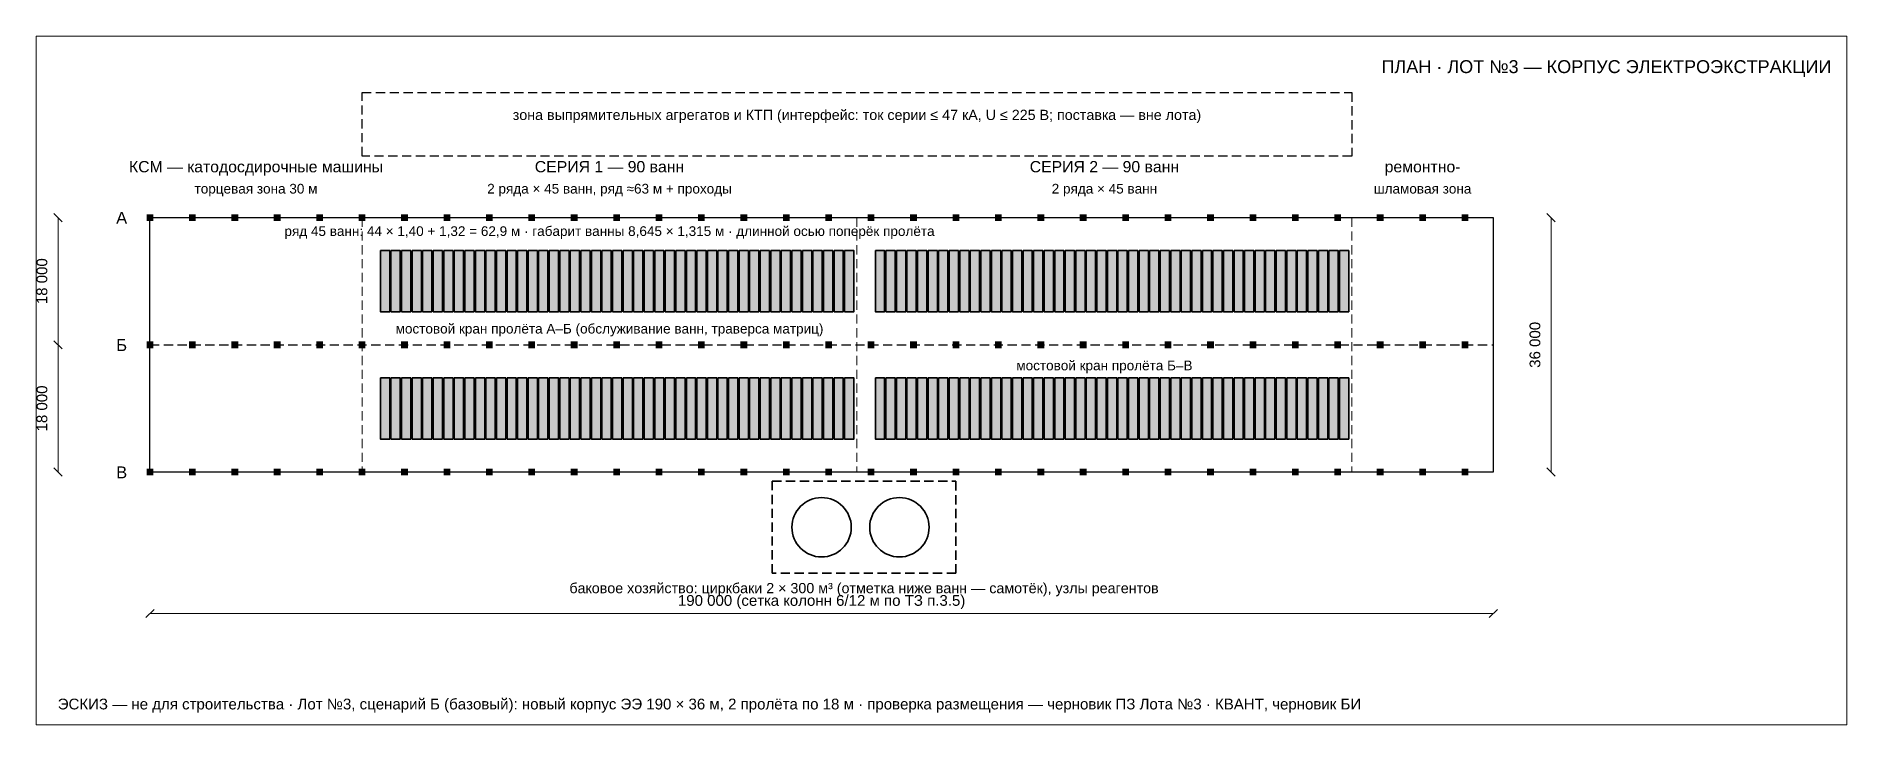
# Model space of a CAD drawing. Header units: millimetres. Extents: x 6 to 1184, y 6 to 454.
import ezdxf
from ezdxf.enums import TextEntityAlignment as Align

# ---------------------------------------------------------------- set-up
doc = ezdxf.new("R2010")
doc.units = ezdxf.units.MM
doc.linetypes.add('DASHED', pattern=[9, 6, -3])
for name, color, linetype, lineweight in [('DIM', 8, 'Continuous', 13), ('OUTLINE', 7, 'Continuous', 25), ('TEXT_RU', 7, 'Continuous', 25)]:
    doc.layers.add(name, color=color, linetype=linetype, lineweight=lineweight)
for name, color, linetype, lineweight, true_color in [('DUST', 6, 'Continuous', 35, 0xa34e9e), ('ELECTRIC', 2, 'Continuous', 30, 0xfab219), ('LIQUID', 5, 'Continuous', 35, 0x2a78d6)]:
    doc.layers.add(name, color=color, linetype=linetype, lineweight=lineweight, true_color=true_color)
doc.styles.add('TXTRU', font='arial.ttf')

msp = doc.modelspace()

# ---------------------------------------------------------------- hatches: boundary and pattern name
at = {"layer": 'LIQUID', "true_color": 0x94bcea}
for points in [[(229.96, 314.472), (236.009, 314.472), (236.009, 274.705), (229.96, 274.705)], [(236.8232, 314.472), (242.8722, 314.472), (242.8722, 274.705), (236.8232, 274.705)], [(243.6864, 314.472), (249.7354, 314.472), (249.7354, 274.705), (243.6864, 274.705)], [(250.5496, 314.472), (256.5986, 314.472), (256.5986, 274.705), (250.5496, 274.705)], [(257.4128, 314.472), (263.4618, 314.472), (263.4618, 274.705), (257.4128, 274.705)], [(264.276, 314.472), (270.325, 314.472), (270.325, 274.705), (264.276, 274.705)], [(271.1392, 314.472), (277.1882, 314.472), (277.1882, 274.705), (271.1392, 274.705)], [(278.0024, 314.472), (284.0514, 314.472), (284.0514, 274.705), (278.0024, 274.705)], [(284.8656, 314.472), (290.9146, 314.472), (290.9146, 274.705), (284.8656, 274.705)], [(291.7288, 314.472), (297.7778, 314.472), (297.7778, 274.705), (291.7288, 274.705)], [(298.592, 314.472), (304.641, 314.472), (304.641, 274.705), (298.592, 274.705)], [(305.4552, 314.472), (311.5042, 314.472), (311.5042, 274.705), (305.4552, 274.705)], [(312.3184, 314.472), (318.3674, 314.472), (318.3674, 274.705), (312.3184, 274.705)], [(319.1816, 314.472), (325.2306, 314.472), (325.2306, 274.705), (319.1816, 274.705)], [(326.0448, 314.472), (332.0938, 314.472), (332.0938, 274.705), (326.0448, 274.705)], [(332.908, 314.472), (338.957, 314.472), (338.957, 274.705), (332.908, 274.705)], [(339.7712, 314.472), (345.8202, 314.472), (345.8202, 274.705), (339.7712, 274.705)], [(346.6344, 314.472), (352.6834, 314.472), (352.6834, 274.705), (346.6344, 274.705)], [(353.4976, 314.472), (359.5466, 314.472), (359.5466, 274.705), (353.4976, 274.705)], [(360.3608, 314.472), (366.4098, 314.472), (366.4098, 274.705), (360.3608, 274.705)], [(367.224, 314.472), (373.273, 314.472), (373.273, 274.705), (367.224, 274.705)], [(374.0872, 314.472), (380.1362, 314.472), (380.1362, 274.705), (374.0872, 274.705)], [(380.9504, 314.472), (386.9994, 314.472), (386.9994, 274.705), (380.9504, 274.705)], [(387.8136, 314.472), (393.8626, 314.472), (393.8626, 274.705), (387.8136, 274.705)], [(394.6768, 314.472), (400.7258, 314.472), (400.7258, 274.705), (394.6768, 274.705)], [(401.54, 314.472), (407.589, 314.472), (407.589, 274.705), (401.54, 274.705)], [(408.4032, 314.472), (414.4522, 314.472), (414.4522, 274.705), (408.4032, 274.705)], [(415.2664, 314.472), (421.3154, 314.472), (421.3154, 274.705), (415.2664, 274.705)], [(422.1296, 314.472), (428.1786, 314.472), (428.1786, 274.705), (422.1296, 274.705)], [(428.9928, 314.472), (435.0418, 314.472), (435.0418, 274.705), (428.9928, 274.705)], [(435.856, 314.472), (441.905, 314.472), (441.905, 274.705), (435.856, 274.705)], [(442.7192, 314.472), (448.7682, 314.472), (448.7682, 274.705), (442.7192, 274.705)], [(449.5824, 314.472), (455.6314, 314.472), (455.6314, 274.705), (449.5824, 274.705)], [(456.4456, 314.472), (462.4946, 314.472), (462.4946, 274.705), (456.4456, 274.705)], [(463.3088, 314.472), (469.3578, 314.472), (469.3578, 274.705), (463.3088, 274.705)], [(470.172, 314.472), (476.221, 314.472), (476.221, 274.705), (470.172, 274.705)], [(477.0352, 314.472), (483.0842, 314.472), (483.0842, 274.705), (477.0352, 274.705)], [(483.8984, 314.472), (489.9474, 314.472), (489.9474, 274.705), (483.8984, 274.705)], [(490.7616, 314.472), (496.8106, 314.472), (496.8106, 274.705), (490.7616, 274.705)], [(497.6248, 314.472), (503.6738, 314.472), (503.6738, 274.705), (497.6248, 274.705)], [(504.488, 314.472), (510.537, 314.472), (510.537, 274.705), (504.488, 274.705)], [(511.3512, 314.472), (517.4002, 314.472), (517.4002, 274.705), (511.3512, 274.705)], [(518.2144, 314.472), (524.2634, 314.472), (524.2634, 274.705), (518.2144, 274.705)], [(525.0776, 314.472), (531.1266, 314.472), (531.1266, 274.705), (525.0776, 274.705)], [(531.9408, 314.472), (537.9898, 314.472), (537.9898, 274.705), (531.9408, 274.705)], [(551.96, 314.472), (558.009, 314.472), (558.009, 274.705), (551.96, 274.705)], [(558.8232, 314.472), (564.8722, 314.472), (564.8722, 274.705), (558.8232, 274.705)], [(565.6864, 314.472), (571.7354, 314.472), (571.7354, 274.705), (565.6864, 274.705)], [(572.5496, 314.472), (578.5986, 314.472), (578.5986, 274.705), (572.5496, 274.705)], [(579.4128, 314.472), (585.4618, 314.472), (585.4618, 274.705), (579.4128, 274.705)], [(586.276, 314.472), (592.325, 314.472), (592.325, 274.705), (586.276, 274.705)], [(593.1392, 314.472), (599.1882, 314.472), (599.1882, 274.705), (593.1392, 274.705)], [(600.0024, 314.472), (606.0514, 314.472), (606.0514, 274.705), (600.0024, 274.705)], [(606.8656, 314.472), (612.9146, 314.472), (612.9146, 274.705), (606.8656, 274.705)], [(613.7288, 314.472), (619.7778, 314.472), (619.7778, 274.705), (613.7288, 274.705)], [(620.592, 314.472), (626.641, 314.472), (626.641, 274.705), (620.592, 274.705)], [(627.4552, 314.472), (633.5042, 314.472), (633.5042, 274.705), (627.4552, 274.705)], [(634.3184, 314.472), (640.3674, 314.472), (640.3674, 274.705), (634.3184, 274.705)], [(641.1816, 314.472), (647.2306, 314.472), (647.2306, 274.705), (641.1816, 274.705)], [(648.0448, 314.472), (654.0938, 314.472), (654.0938, 274.705), (648.0448, 274.705)], [(654.908, 314.472), (660.957, 314.472), (660.957, 274.705), (654.908, 274.705)], [(661.7712, 314.472), (667.8202, 314.472), (667.8202, 274.705), (661.7712, 274.705)], [(668.6344, 314.472), (674.6834, 314.472), (674.6834, 274.705), (668.6344, 274.705)], [(675.4976, 314.472), (681.5466, 314.472), (681.5466, 274.705), (675.4976, 274.705)], [(682.3608, 314.472), (688.4098, 314.472), (688.4098, 274.705), (682.3608, 274.705)], [(689.224, 314.472), (695.273, 314.472), (695.273, 274.705), (689.224, 274.705)], [(696.0872, 314.472), (702.1362, 314.472), (702.1362, 274.705), (696.0872, 274.705)], [(702.9504, 314.472), (708.9994, 314.472), (708.9994, 274.705), (702.9504, 274.705)], [(709.8136, 314.472), (715.8626, 314.472), (715.8626, 274.705), (709.8136, 274.705)], [(716.6768, 314.472), (722.7258, 314.472), (722.7258, 274.705), (716.6768, 274.705)], [(723.54, 314.472), (729.589, 314.472), (729.589, 274.705), (723.54, 274.705)], [(730.4032, 314.472), (736.4522, 314.472), (736.4522, 274.705), (730.4032, 274.705)], [(737.2664, 314.472), (743.3154, 314.472), (743.3154, 274.705), (737.2664, 274.705)], [(744.1296, 314.472), (750.1786, 314.472), (750.1786, 274.705), (744.1296, 274.705)], [(750.9928, 314.472), (757.0418, 314.472), (757.0418, 274.705), (750.9928, 274.705)], [(757.856, 314.472), (763.905, 314.472), (763.905, 274.705), (757.856, 274.705)], [(764.7192, 314.472), (770.7682, 314.472), (770.7682, 274.705), (764.7192, 274.705)], [(771.5824, 314.472), (777.6314, 314.472), (777.6314, 274.705), (771.5824, 274.705)], [(778.4456, 314.472), (784.4946, 314.472), (784.4946, 274.705), (778.4456, 274.705)], [(785.3088, 314.472), (791.3578, 314.472), (791.3578, 274.705), (785.3088, 274.705)], [(792.172, 314.472), (798.221, 314.472), (798.221, 274.705), (792.172, 274.705)], [(799.0352, 314.472), (805.0842, 314.472), (805.0842, 274.705), (799.0352, 274.705)], [(805.8984, 314.472), (811.9474, 314.472), (811.9474, 274.705), (805.8984, 274.705)], [(812.7616, 314.472), (818.8106, 314.472), (818.8106, 274.705), (812.7616, 274.705)], [(819.6248, 314.472), (825.6738, 314.472), (825.6738, 274.705), (819.6248, 274.705)], [(826.488, 314.472), (832.537, 314.472), (832.537, 274.705), (826.488, 274.705)], [(833.3512, 314.472), (839.4002, 314.472), (839.4002, 274.705), (833.3512, 274.705)], [(840.2144, 314.472), (846.2634, 314.472), (846.2634, 274.705), (840.2144, 274.705)], [(847.0776, 314.472), (853.1266, 314.472), (853.1266, 274.705), (847.0776, 274.705)], [(853.9408, 314.472), (859.9898, 314.472), (859.9898, 274.705), (853.9408, 274.705)], [(229.96, 231.672), (236.009, 231.672), (236.009, 191.905), (229.96, 191.905)], [(236.8232, 231.672), (242.8722, 231.672), (242.8722, 191.905), (236.8232, 191.905)], [(243.6864, 231.672), (249.7354, 231.672), (249.7354, 191.905), (243.6864, 191.905)], [(250.5496, 231.672), (256.5986, 231.672), (256.5986, 191.905), (250.5496, 191.905)], [(257.4128, 231.672), (263.4618, 231.672), (263.4618, 191.905), (257.4128, 191.905)], [(264.276, 231.672), (270.325, 231.672), (270.325, 191.905), (264.276, 191.905)], [(271.1392, 231.672), (277.1882, 231.672), (277.1882, 191.905), (271.1392, 191.905)], [(278.0024, 231.672), (284.0514, 231.672), (284.0514, 191.905), (278.0024, 191.905)], [(284.8656, 231.672), (290.9146, 231.672), (290.9146, 191.905), (284.8656, 191.905)], [(291.7288, 231.672), (297.7778, 231.672), (297.7778, 191.905), (291.7288, 191.905)], [(298.592, 231.672), (304.641, 231.672), (304.641, 191.905), (298.592, 191.905)], [(305.4552, 231.672), (311.5042, 231.672), (311.5042, 191.905), (305.4552, 191.905)], [(312.3184, 231.672), (318.3674, 231.672), (318.3674, 191.905), (312.3184, 191.905)], [(319.1816, 231.672), (325.2306, 231.672), (325.2306, 191.905), (319.1816, 191.905)], [(326.0448, 231.672), (332.0938, 231.672), (332.0938, 191.905), (326.0448, 191.905)], [(332.908, 231.672), (338.957, 231.672), (338.957, 191.905), (332.908, 191.905)], [(339.7712, 231.672), (345.8202, 231.672), (345.8202, 191.905), (339.7712, 191.905)], [(346.6344, 231.672), (352.6834, 231.672), (352.6834, 191.905), (346.6344, 191.905)], [(353.4976, 231.672), (359.5466, 231.672), (359.5466, 191.905), (353.4976, 191.905)], [(360.3608, 231.672), (366.4098, 231.672), (366.4098, 191.905), (360.3608, 191.905)], [(367.224, 231.672), (373.273, 231.672), (373.273, 191.905), (367.224, 191.905)], [(374.0872, 231.672), (380.1362, 231.672), (380.1362, 191.905), (374.0872, 191.905)], [(380.9504, 231.672), (386.9994, 231.672), (386.9994, 191.905), (380.9504, 191.905)], [(387.8136, 231.672), (393.8626, 231.672), (393.8626, 191.905), (387.8136, 191.905)], [(394.6768, 231.672), (400.7258, 231.672), (400.7258, 191.905), (394.6768, 191.905)], [(401.54, 231.672), (407.589, 231.672), (407.589, 191.905), (401.54, 191.905)], [(408.4032, 231.672), (414.4522, 231.672), (414.4522, 191.905), (408.4032, 191.905)], [(415.2664, 231.672), (421.3154, 231.672), (421.3154, 191.905), (415.2664, 191.905)], [(422.1296, 231.672), (428.1786, 231.672), (428.1786, 191.905), (422.1296, 191.905)], [(428.9928, 231.672), (435.0418, 231.672), (435.0418, 191.905), (428.9928, 191.905)], [(435.856, 231.672), (441.905, 231.672), (441.905, 191.905), (435.856, 191.905)], [(442.7192, 231.672), (448.7682, 231.672), (448.7682, 191.905), (442.7192, 191.905)], [(449.5824, 231.672), (455.6314, 231.672), (455.6314, 191.905), (449.5824, 191.905)], [(456.4456, 231.672), (462.4946, 231.672), (462.4946, 191.905), (456.4456, 191.905)], [(463.3088, 231.672), (469.3578, 231.672), (469.3578, 191.905), (463.3088, 191.905)], [(470.172, 231.672), (476.221, 231.672), (476.221, 191.905), (470.172, 191.905)], [(477.0352, 231.672), (483.0842, 231.672), (483.0842, 191.905), (477.0352, 191.905)], [(483.8984, 231.672), (489.9474, 231.672), (489.9474, 191.905), (483.8984, 191.905)], [(490.7616, 231.672), (496.8106, 231.672), (496.8106, 191.905), (490.7616, 191.905)], [(497.6248, 231.672), (503.6738, 231.672), (503.6738, 191.905), (497.6248, 191.905)], [(504.488, 231.672), (510.537, 231.672), (510.537, 191.905), (504.488, 191.905)], [(511.3512, 231.672), (517.4002, 231.672), (517.4002, 191.905), (511.3512, 191.905)], [(518.2144, 231.672), (524.2634, 231.672), (524.2634, 191.905), (518.2144, 191.905)], [(525.0776, 231.672), (531.1266, 231.672), (531.1266, 191.905), (525.0776, 191.905)], [(531.9408, 231.672), (537.9898, 231.672), (537.9898, 191.905), (531.9408, 191.905)], [(551.96, 231.672), (558.009, 231.672), (558.009, 191.905), (551.96, 191.905)], [(558.8232, 231.672), (564.8722, 231.672), (564.8722, 191.905), (558.8232, 191.905)], [(565.6864, 231.672), (571.7354, 231.672), (571.7354, 191.905), (565.6864, 191.905)], [(572.5496, 231.672), (578.5986, 231.672), (578.5986, 191.905), (572.5496, 191.905)], [(579.4128, 231.672), (585.4618, 231.672), (585.4618, 191.905), (579.4128, 191.905)], [(586.276, 231.672), (592.325, 231.672), (592.325, 191.905), (586.276, 191.905)], [(593.1392, 231.672), (599.1882, 231.672), (599.1882, 191.905), (593.1392, 191.905)], [(600.0024, 231.672), (606.0514, 231.672), (606.0514, 191.905), (600.0024, 191.905)], [(606.8656, 231.672), (612.9146, 231.672), (612.9146, 191.905), (606.8656, 191.905)], [(613.7288, 231.672), (619.7778, 231.672), (619.7778, 191.905), (613.7288, 191.905)], [(620.592, 231.672), (626.641, 231.672), (626.641, 191.905), (620.592, 191.905)], [(627.4552, 231.672), (633.5042, 231.672), (633.5042, 191.905), (627.4552, 191.905)], [(634.3184, 231.672), (640.3674, 231.672), (640.3674, 191.905), (634.3184, 191.905)], [(641.1816, 231.672), (647.2306, 231.672), (647.2306, 191.905), (641.1816, 191.905)], [(648.0448, 231.672), (654.0938, 231.672), (654.0938, 191.905), (648.0448, 191.905)], [(654.908, 231.672), (660.957, 231.672), (660.957, 191.905), (654.908, 191.905)], [(661.7712, 231.672), (667.8202, 231.672), (667.8202, 191.905), (661.7712, 191.905)], [(668.6344, 231.672), (674.6834, 231.672), (674.6834, 191.905), (668.6344, 191.905)], [(675.4976, 231.672), (681.5466, 231.672), (681.5466, 191.905), (675.4976, 191.905)], [(682.3608, 231.672), (688.4098, 231.672), (688.4098, 191.905), (682.3608, 191.905)], [(689.224, 231.672), (695.273, 231.672), (695.273, 191.905), (689.224, 191.905)], [(696.0872, 231.672), (702.1362, 231.672), (702.1362, 191.905), (696.0872, 191.905)], [(702.9504, 231.672), (708.9994, 231.672), (708.9994, 191.905), (702.9504, 191.905)], [(709.8136, 231.672), (715.8626, 231.672), (715.8626, 191.905), (709.8136, 191.905)], [(716.6768, 231.672), (722.7258, 231.672), (722.7258, 191.905), (716.6768, 191.905)], [(723.54, 231.672), (729.589, 231.672), (729.589, 191.905), (723.54, 191.905)], [(730.4032, 231.672), (736.4522, 231.672), (736.4522, 191.905), (730.4032, 191.905)], [(737.2664, 231.672), (743.3154, 231.672), (743.3154, 191.905), (737.2664, 191.905)], [(744.1296, 231.672), (750.1786, 231.672), (750.1786, 191.905), (744.1296, 191.905)], [(750.9928, 231.672), (757.0418, 231.672), (757.0418, 191.905), (750.9928, 191.905)], [(757.856, 231.672), (763.905, 231.672), (763.905, 191.905), (757.856, 191.905)], [(764.7192, 231.672), (770.7682, 231.672), (770.7682, 191.905), (764.7192, 191.905)], [(771.5824, 231.672), (777.6314, 231.672), (777.6314, 191.905), (771.5824, 191.905)], [(778.4456, 231.672), (784.4946, 231.672), (784.4946, 191.905), (778.4456, 191.905)], [(785.3088, 231.672), (791.3578, 231.672), (791.3578, 191.905), (785.3088, 191.905)], [(792.172, 231.672), (798.221, 231.672), (798.221, 191.905), (792.172, 191.905)], [(799.0352, 231.672), (805.0842, 231.672), (805.0842, 191.905), (799.0352, 191.905)], [(805.8984, 231.672), (811.9474, 231.672), (811.9474, 191.905), (805.8984, 191.905)], [(812.7616, 231.672), (818.8106, 231.672), (818.8106, 191.905), (812.7616, 191.905)], [(819.6248, 231.672), (825.6738, 231.672), (825.6738, 191.905), (819.6248, 191.905)], [(826.488, 231.672), (832.537, 231.672), (832.537, 191.905), (826.488, 191.905)], [(833.3512, 231.672), (839.4002, 231.672), (839.4002, 191.905), (833.3512, 191.905)], [(840.2144, 231.672), (846.2634, 231.672), (846.2634, 191.905), (840.2144, 191.905)], [(847.0776, 231.672), (853.1266, 231.672), (853.1266, 191.905), (847.0776, 191.905)], [(853.9408, 231.672), (859.9898, 231.672), (859.9898, 191.905), (853.9408, 191.905)]]:
    msp.add_hatch(color=7, dxfattribs=at).paths.add_polyline_path(points)
at = {"layer": 'OUTLINE'}
for points in [[(77.8, 338.2), (82.2, 338.2), (82.2, 333.8), (77.8, 333.8)], [(105.4, 338.2), (109.8, 338.2), (109.8, 333.8), (105.4, 333.8)], [(133, 338.2), (137.4, 338.2), (137.4, 333.8), (133, 333.8)], [(160.6, 338.2), (165, 338.2), (165, 333.8), (160.6, 333.8)], [(188.2, 338.2), (192.6, 338.2), (192.6, 333.8), (188.2, 333.8)], [(215.8, 338.2), (220.2, 338.2), (220.2, 333.8), (215.8, 333.8)], [(243.4, 338.2), (247.8, 338.2), (247.8, 333.8), (243.4, 333.8)], [(271, 338.2), (275.4, 338.2), (275.4, 333.8), (271, 333.8)], [(298.6, 338.2), (303, 338.2), (303, 333.8), (298.6, 333.8)], [(326.2, 338.2), (330.6, 338.2), (330.6, 333.8), (326.2, 333.8)], [(353.8, 338.2), (358.2, 338.2), (358.2, 333.8), (353.8, 333.8)], [(381.4, 338.2), (385.8, 338.2), (385.8, 333.8), (381.4, 333.8)], [(409, 338.2), (413.4, 338.2), (413.4, 333.8), (409, 333.8)], [(436.6, 338.2), (441, 338.2), (441, 333.8), (436.6, 333.8)], [(464.2, 338.2), (468.6, 338.2), (468.6, 333.8), (464.2, 333.8)], [(491.8, 338.2), (496.2, 338.2), (496.2, 333.8), (491.8, 333.8)], [(519.4, 338.2), (523.8, 338.2), (523.8, 333.8), (519.4, 333.8)], [(547, 338.2), (551.4, 338.2), (551.4, 333.8), (547, 333.8)], [(574.6, 338.2), (579, 338.2), (579, 333.8), (574.6, 333.8)], [(602.2, 338.2), (606.6, 338.2), (606.6, 333.8), (602.2, 333.8)], [(629.8, 338.2), (634.2, 338.2), (634.2, 333.8), (629.8, 333.8)], [(657.4, 338.2), (661.8, 338.2), (661.8, 333.8), (657.4, 333.8)], [(685, 338.2), (689.4, 338.2), (689.4, 333.8), (685, 333.8)], [(712.6, 338.2), (717, 338.2), (717, 333.8), (712.6, 333.8)], [(740.2, 338.2), (744.6, 338.2), (744.6, 333.8), (740.2, 333.8)], [(767.8, 338.2), (772.2, 338.2), (772.2, 333.8), (767.8, 333.8)], [(795.4, 338.2), (799.8, 338.2), (799.8, 333.8), (795.4, 333.8)], [(823, 338.2), (827.4, 338.2), (827.4, 333.8), (823, 333.8)], [(850.6, 338.2), (855, 338.2), (855, 333.8), (850.6, 333.8)], [(878.2, 338.2), (882.6, 338.2), (882.6, 333.8), (878.2, 333.8)], [(905.8, 338.2), (910.2, 338.2), (910.2, 333.8), (905.8, 333.8)], [(933.4, 338.2), (937.8, 338.2), (937.8, 333.8), (933.4, 333.8)], [(77.8, 255.4), (82.2, 255.4), (82.2, 251), (77.8, 251)], [(105.4, 255.4), (109.8, 255.4), (109.8, 251), (105.4, 251)], [(133, 255.4), (137.4, 255.4), (137.4, 251), (133, 251)], [(160.6, 255.4), (165, 255.4), (165, 251), (160.6, 251)], [(188.2, 255.4), (192.6, 255.4), (192.6, 251), (188.2, 251)], [(215.8, 255.4), (220.2, 255.4), (220.2, 251), (215.8, 251)], [(243.4, 255.4), (247.8, 255.4), (247.8, 251), (243.4, 251)], [(271, 255.4), (275.4, 255.4), (275.4, 251), (271, 251)], [(298.6, 255.4), (303, 255.4), (303, 251), (298.6, 251)], [(326.2, 255.4), (330.6, 255.4), (330.6, 251), (326.2, 251)], [(353.8, 255.4), (358.2, 255.4), (358.2, 251), (353.8, 251)], [(381.4, 255.4), (385.8, 255.4), (385.8, 251), (381.4, 251)], [(409, 255.4), (413.4, 255.4), (413.4, 251), (409, 251)], [(436.6, 255.4), (441, 255.4), (441, 251), (436.6, 251)], [(464.2, 255.4), (468.6, 255.4), (468.6, 251), (464.2, 251)], [(491.8, 255.4), (496.2, 255.4), (496.2, 251), (491.8, 251)], [(519.4, 255.4), (523.8, 255.4), (523.8, 251), (519.4, 251)], [(547, 255.4), (551.4, 255.4), (551.4, 251), (547, 251)], [(574.6, 255.4), (579, 255.4), (579, 251), (574.6, 251)], [(602.2, 255.4), (606.6, 255.4), (606.6, 251), (602.2, 251)], [(629.8, 255.4), (634.2, 255.4), (634.2, 251), (629.8, 251)], [(657.4, 255.4), (661.8, 255.4), (661.8, 251), (657.4, 251)], [(685, 255.4), (689.4, 255.4), (689.4, 251), (685, 251)], [(712.6, 255.4), (717, 255.4), (717, 251), (712.6, 251)], [(740.2, 255.4), (744.6, 255.4), (744.6, 251), (740.2, 251)], [(767.8, 255.4), (772.2, 255.4), (772.2, 251), (767.8, 251)], [(795.4, 255.4), (799.8, 255.4), (799.8, 251), (795.4, 251)], [(823, 255.4), (827.4, 255.4), (827.4, 251), (823, 251)], [(850.6, 255.4), (855, 255.4), (855, 251), (850.6, 251)], [(878.2, 255.4), (882.6, 255.4), (882.6, 251), (878.2, 251)], [(905.8, 255.4), (910.2, 255.4), (910.2, 251), (905.8, 251)], [(933.4, 255.4), (937.8, 255.4), (937.8, 251), (933.4, 251)], [(77.8, 172.6), (82.2, 172.6), (82.2, 168.2), (77.8, 168.2)], [(105.4, 172.6), (109.8, 172.6), (109.8, 168.2), (105.4, 168.2)], [(133, 172.6), (137.4, 172.6), (137.4, 168.2), (133, 168.2)], [(160.6, 172.6), (165, 172.6), (165, 168.2), (160.6, 168.2)], [(188.2, 172.6), (192.6, 172.6), (192.6, 168.2), (188.2, 168.2)], [(215.8, 172.6), (220.2, 172.6), (220.2, 168.2), (215.8, 168.2)], [(243.4, 172.6), (247.8, 172.6), (247.8, 168.2), (243.4, 168.2)], [(271, 172.6), (275.4, 172.6), (275.4, 168.2), (271, 168.2)], [(298.6, 172.6), (303, 172.6), (303, 168.2), (298.6, 168.2)], [(326.2, 172.6), (330.6, 172.6), (330.6, 168.2), (326.2, 168.2)], [(353.8, 172.6), (358.2, 172.6), (358.2, 168.2), (353.8, 168.2)], [(381.4, 172.6), (385.8, 172.6), (385.8, 168.2), (381.4, 168.2)], [(409, 172.6), (413.4, 172.6), (413.4, 168.2), (409, 168.2)], [(436.6, 172.6), (441, 172.6), (441, 168.2), (436.6, 168.2)], [(464.2, 172.6), (468.6, 172.6), (468.6, 168.2), (464.2, 168.2)], [(491.8, 172.6), (496.2, 172.6), (496.2, 168.2), (491.8, 168.2)], [(519.4, 172.6), (523.8, 172.6), (523.8, 168.2), (519.4, 168.2)], [(547, 172.6), (551.4, 172.6), (551.4, 168.2), (547, 168.2)], [(574.6, 172.6), (579, 172.6), (579, 168.2), (574.6, 168.2)], [(602.2, 172.6), (606.6, 172.6), (606.6, 168.2), (602.2, 168.2)], [(629.8, 172.6), (634.2, 172.6), (634.2, 168.2), (629.8, 168.2)], [(657.4, 172.6), (661.8, 172.6), (661.8, 168.2), (657.4, 168.2)], [(685, 172.6), (689.4, 172.6), (689.4, 168.2), (685, 168.2)], [(712.6, 172.6), (717, 172.6), (717, 168.2), (712.6, 168.2)], [(740.2, 172.6), (744.6, 172.6), (744.6, 168.2), (740.2, 168.2)], [(767.8, 172.6), (772.2, 172.6), (772.2, 168.2), (767.8, 168.2)], [(795.4, 172.6), (799.8, 172.6), (799.8, 168.2), (795.4, 168.2)], [(823, 172.6), (827.4, 172.6), (827.4, 168.2), (823, 168.2)], [(850.6, 172.6), (855, 172.6), (855, 168.2), (850.6, 168.2)], [(878.2, 172.6), (882.6, 172.6), (882.6, 168.2), (878.2, 168.2)], [(905.8, 172.6), (910.2, 172.6), (910.2, 168.2), (905.8, 168.2)], [(933.4, 172.6), (937.8, 172.6), (937.8, 168.2), (933.4, 168.2)]]:
    msp.add_hatch(color=7, dxfattribs=at).paths.add_polyline_path(points)

# ---------------------------------------------------------------- linework, layer by layer
at = {"layer": 'DIM', "true_color": 0x52514e}
for p, q in [((17.5, 338.7), (22.9, 333.3)), ((20.2, 336), (20.2, 253.2)), ((988.9, 338.7), (994.3, 333.3)), ((991.6, 336), (991.6, 170.4)), ((17.5, 255.9), (22.9, 250.5)), ((17.5, 255.9), (22.9, 250.5)), ((20.2, 253.2), (20.2, 170.4)), ((17.5, 173.1), (22.9, 167.7)), ((988.9, 173.1), (994.3, 167.7)), ((77.3, 75.7), (82.7, 81.1)), ((80, 78.4), (954, 78.4)), ((951.3, 75.7), (956.7, 81.1))]:
    msp.add_line(p, q, dxfattribs=at)
at = {"layer": 'DIM', "linetype": 'DASHED'}
for p, q in [((80, 336), (80, 170.4)), ((218, 336), (218, 170.4)), ((540, 336), (540, 170.4)), ((862, 336), (862, 170.4))]:
    msp.add_line(p, q, dxfattribs=at)
at = {"layer": 'DIM'}
msp.add_line((954, 336), (954, 170.4), dxfattribs=at)
at = {"layer": 'DIM', "true_color": 0xe7e7e7}
msp.add_lwpolyline([(6, 454), (1184, 454), (1184, 6), (6, 6)], close=True, dxfattribs=at)
at = {"layer": 'DUST', "linetype": 'DASHED'}
msp.add_lwpolyline([(484.8, 164.4), (604.4, 164.4), (604.4, 104.6), (484.8, 104.6)], close=True, dxfattribs=at)
at = {"layer": 'DUST'}
for centre in [(517, 134.5), (567.6, 134.5)]:
    msp.add_circle(centre, 19.32, dxfattribs=at)
at = {"layer": 'ELECTRIC', "linetype": 'DASHED'}
msp.add_lwpolyline([(218, 417.4), (862, 417.4), (862, 376), (218, 376)], close=True, dxfattribs=at)
at = {"layer": 'LIQUID'}
for points in [[(229.96, 314.472), (236.009, 314.472), (236.009, 274.705), (229.96, 274.705)], [(236.8232, 314.472), (242.8722, 314.472), (242.8722, 274.705), (236.8232, 274.705)], [(243.6864, 314.472), (249.7354, 314.472), (249.7354, 274.705), (243.6864, 274.705)], [(250.5496, 314.472), (256.5986, 314.472), (256.5986, 274.705), (250.5496, 274.705)], [(257.4128, 314.472), (263.4618, 314.472), (263.4618, 274.705), (257.4128, 274.705)], [(264.276, 314.472), (270.325, 314.472), (270.325, 274.705), (264.276, 274.705)], [(271.1392, 314.472), (277.1882, 314.472), (277.1882, 274.705), (271.1392, 274.705)], [(278.0024, 314.472), (284.0514, 314.472), (284.0514, 274.705), (278.0024, 274.705)], [(284.8656, 314.472), (290.9146, 314.472), (290.9146, 274.705), (284.8656, 274.705)], [(291.7288, 314.472), (297.7778, 314.472), (297.7778, 274.705), (291.7288, 274.705)], [(298.592, 314.472), (304.641, 314.472), (304.641, 274.705), (298.592, 274.705)], [(305.4552, 314.472), (311.5042, 314.472), (311.5042, 274.705), (305.4552, 274.705)], [(312.3184, 314.472), (318.3674, 314.472), (318.3674, 274.705), (312.3184, 274.705)], [(319.1816, 314.472), (325.2306, 314.472), (325.2306, 274.705), (319.1816, 274.705)], [(326.0448, 314.472), (332.0938, 314.472), (332.0938, 274.705), (326.0448, 274.705)], [(332.908, 314.472), (338.957, 314.472), (338.957, 274.705), (332.908, 274.705)], [(339.7712, 314.472), (345.8202, 314.472), (345.8202, 274.705), (339.7712, 274.705)], [(346.6344, 314.472), (352.6834, 314.472), (352.6834, 274.705), (346.6344, 274.705)], [(353.4976, 314.472), (359.5466, 314.472), (359.5466, 274.705), (353.4976, 274.705)], [(360.3608, 314.472), (366.4098, 314.472), (366.4098, 274.705), (360.3608, 274.705)], [(367.224, 314.472), (373.273, 314.472), (373.273, 274.705), (367.224, 274.705)], [(374.0872, 314.472), (380.1362, 314.472), (380.1362, 274.705), (374.0872, 274.705)], [(380.9504, 314.472), (386.9994, 314.472), (386.9994, 274.705), (380.9504, 274.705)], [(387.8136, 314.472), (393.8626, 314.472), (393.8626, 274.705), (387.8136, 274.705)], [(394.6768, 314.472), (400.7258, 314.472), (400.7258, 274.705), (394.6768, 274.705)], [(401.54, 314.472), (407.589, 314.472), (407.589, 274.705), (401.54, 274.705)], [(408.4032, 314.472), (414.4522, 314.472), (414.4522, 274.705), (408.4032, 274.705)], [(415.2664, 314.472), (421.3154, 314.472), (421.3154, 274.705), (415.2664, 274.705)], [(422.1296, 314.472), (428.1786, 314.472), (428.1786, 274.705), (422.1296, 274.705)], [(428.9928, 314.472), (435.0418, 314.472), (435.0418, 274.705), (428.9928, 274.705)], [(435.856, 314.472), (441.905, 314.472), (441.905, 274.705), (435.856, 274.705)], [(442.7192, 314.472), (448.7682, 314.472), (448.7682, 274.705), (442.7192, 274.705)], [(449.5824, 314.472), (455.6314, 314.472), (455.6314, 274.705), (449.5824, 274.705)], [(456.4456, 314.472), (462.4946, 314.472), (462.4946, 274.705), (456.4456, 274.705)], [(463.3088, 314.472), (469.3578, 314.472), (469.3578, 274.705), (463.3088, 274.705)], [(470.172, 314.472), (476.221, 314.472), (476.221, 274.705), (470.172, 274.705)], [(477.0352, 314.472), (483.0842, 314.472), (483.0842, 274.705), (477.0352, 274.705)], [(483.8984, 314.472), (489.9474, 314.472), (489.9474, 274.705), (483.8984, 274.705)], [(490.7616, 314.472), (496.8106, 314.472), (496.8106, 274.705), (490.7616, 274.705)], [(497.6248, 314.472), (503.6738, 314.472), (503.6738, 274.705), (497.6248, 274.705)], [(504.488, 314.472), (510.537, 314.472), (510.537, 274.705), (504.488, 274.705)], [(511.3512, 314.472), (517.4002, 314.472), (517.4002, 274.705), (511.3512, 274.705)], [(518.2144, 314.472), (524.2634, 314.472), (524.2634, 274.705), (518.2144, 274.705)], [(525.0776, 314.472), (531.1266, 314.472), (531.1266, 274.705), (525.0776, 274.705)], [(531.9408, 314.472), (537.9898, 314.472), (537.9898, 274.705), (531.9408, 274.705)], [(551.96, 314.472), (558.009, 314.472), (558.009, 274.705), (551.96, 274.705)], [(558.8232, 314.472), (564.8722, 314.472), (564.8722, 274.705), (558.8232, 274.705)], [(565.6864, 314.472), (571.7354, 314.472), (571.7354, 274.705), (565.6864, 274.705)], [(572.5496, 314.472), (578.5986, 314.472), (578.5986, 274.705), (572.5496, 274.705)], [(579.4128, 314.472), (585.4618, 314.472), (585.4618, 274.705), (579.4128, 274.705)], [(586.276, 314.472), (592.325, 314.472), (592.325, 274.705), (586.276, 274.705)], [(593.1392, 314.472), (599.1882, 314.472), (599.1882, 274.705), (593.1392, 274.705)], [(600.0024, 314.472), (606.0514, 314.472), (606.0514, 274.705), (600.0024, 274.705)], [(606.8656, 314.472), (612.9146, 314.472), (612.9146, 274.705), (606.8656, 274.705)], [(613.7288, 314.472), (619.7778, 314.472), (619.7778, 274.705), (613.7288, 274.705)], [(620.592, 314.472), (626.641, 314.472), (626.641, 274.705), (620.592, 274.705)], [(627.4552, 314.472), (633.5042, 314.472), (633.5042, 274.705), (627.4552, 274.705)], [(634.3184, 314.472), (640.3674, 314.472), (640.3674, 274.705), (634.3184, 274.705)], [(641.1816, 314.472), (647.2306, 314.472), (647.2306, 274.705), (641.1816, 274.705)], [(648.0448, 314.472), (654.0938, 314.472), (654.0938, 274.705), (648.0448, 274.705)], [(654.908, 314.472), (660.957, 314.472), (660.957, 274.705), (654.908, 274.705)], [(661.7712, 314.472), (667.8202, 314.472), (667.8202, 274.705), (661.7712, 274.705)], [(668.6344, 314.472), (674.6834, 314.472), (674.6834, 274.705), (668.6344, 274.705)], [(675.4976, 314.472), (681.5466, 314.472), (681.5466, 274.705), (675.4976, 274.705)], [(682.3608, 314.472), (688.4098, 314.472), (688.4098, 274.705), (682.3608, 274.705)], [(689.224, 314.472), (695.273, 314.472), (695.273, 274.705), (689.224, 274.705)], [(696.0872, 314.472), (702.1362, 314.472), (702.1362, 274.705), (696.0872, 274.705)], [(702.9504, 314.472), (708.9994, 314.472), (708.9994, 274.705), (702.9504, 274.705)], [(709.8136, 314.472), (715.8626, 314.472), (715.8626, 274.705), (709.8136, 274.705)], [(716.6768, 314.472), (722.7258, 314.472), (722.7258, 274.705), (716.6768, 274.705)], [(723.54, 314.472), (729.589, 314.472), (729.589, 274.705), (723.54, 274.705)], [(730.4032, 314.472), (736.4522, 314.472), (736.4522, 274.705), (730.4032, 274.705)], [(737.2664, 314.472), (743.3154, 314.472), (743.3154, 274.705), (737.2664, 274.705)], [(744.1296, 314.472), (750.1786, 314.472), (750.1786, 274.705), (744.1296, 274.705)], [(750.9928, 314.472), (757.0418, 314.472), (757.0418, 274.705), (750.9928, 274.705)], [(757.856, 314.472), (763.905, 314.472), (763.905, 274.705), (757.856, 274.705)], [(764.7192, 314.472), (770.7682, 314.472), (770.7682, 274.705), (764.7192, 274.705)], [(771.5824, 314.472), (777.6314, 314.472), (777.6314, 274.705), (771.5824, 274.705)], [(778.4456, 314.472), (784.4946, 314.472), (784.4946, 274.705), (778.4456, 274.705)], [(785.3088, 314.472), (791.3578, 314.472), (791.3578, 274.705), (785.3088, 274.705)], [(792.172, 314.472), (798.221, 314.472), (798.221, 274.705), (792.172, 274.705)], [(799.0352, 314.472), (805.0842, 314.472), (805.0842, 274.705), (799.0352, 274.705)], [(805.8984, 314.472), (811.9474, 314.472), (811.9474, 274.705), (805.8984, 274.705)], [(812.7616, 314.472), (818.8106, 314.472), (818.8106, 274.705), (812.7616, 274.705)], [(819.6248, 314.472), (825.6738, 314.472), (825.6738, 274.705), (819.6248, 274.705)], [(826.488, 314.472), (832.537, 314.472), (832.537, 274.705), (826.488, 274.705)], [(833.3512, 314.472), (839.4002, 314.472), (839.4002, 274.705), (833.3512, 274.705)], [(840.2144, 314.472), (846.2634, 314.472), (846.2634, 274.705), (840.2144, 274.705)], [(847.0776, 314.472), (853.1266, 314.472), (853.1266, 274.705), (847.0776, 274.705)], [(853.9408, 314.472), (859.9898, 314.472), (859.9898, 274.705), (853.9408, 274.705)], [(229.96, 231.672), (236.009, 231.672), (236.009, 191.905), (229.96, 191.905)], [(236.8232, 231.672), (242.8722, 231.672), (242.8722, 191.905), (236.8232, 191.905)], [(243.6864, 231.672), (249.7354, 231.672), (249.7354, 191.905), (243.6864, 191.905)], [(250.5496, 231.672), (256.5986, 231.672), (256.5986, 191.905), (250.5496, 191.905)], [(257.4128, 231.672), (263.4618, 231.672), (263.4618, 191.905), (257.4128, 191.905)], [(264.276, 231.672), (270.325, 231.672), (270.325, 191.905), (264.276, 191.905)], [(271.1392, 231.672), (277.1882, 231.672), (277.1882, 191.905), (271.1392, 191.905)], [(278.0024, 231.672), (284.0514, 231.672), (284.0514, 191.905), (278.0024, 191.905)], [(284.8656, 231.672), (290.9146, 231.672), (290.9146, 191.905), (284.8656, 191.905)], [(291.7288, 231.672), (297.7778, 231.672), (297.7778, 191.905), (291.7288, 191.905)], [(298.592, 231.672), (304.641, 231.672), (304.641, 191.905), (298.592, 191.905)], [(305.4552, 231.672), (311.5042, 231.672), (311.5042, 191.905), (305.4552, 191.905)], [(312.3184, 231.672), (318.3674, 231.672), (318.3674, 191.905), (312.3184, 191.905)], [(319.1816, 231.672), (325.2306, 231.672), (325.2306, 191.905), (319.1816, 191.905)], [(326.0448, 231.672), (332.0938, 231.672), (332.0938, 191.905), (326.0448, 191.905)], [(332.908, 231.672), (338.957, 231.672), (338.957, 191.905), (332.908, 191.905)], [(339.7712, 231.672), (345.8202, 231.672), (345.8202, 191.905), (339.7712, 191.905)], [(346.6344, 231.672), (352.6834, 231.672), (352.6834, 191.905), (346.6344, 191.905)], [(353.4976, 231.672), (359.5466, 231.672), (359.5466, 191.905), (353.4976, 191.905)], [(360.3608, 231.672), (366.4098, 231.672), (366.4098, 191.905), (360.3608, 191.905)], [(367.224, 231.672), (373.273, 231.672), (373.273, 191.905), (367.224, 191.905)], [(374.0872, 231.672), (380.1362, 231.672), (380.1362, 191.905), (374.0872, 191.905)], [(380.9504, 231.672), (386.9994, 231.672), (386.9994, 191.905), (380.9504, 191.905)], [(387.8136, 231.672), (393.8626, 231.672), (393.8626, 191.905), (387.8136, 191.905)], [(394.6768, 231.672), (400.7258, 231.672), (400.7258, 191.905), (394.6768, 191.905)], [(401.54, 231.672), (407.589, 231.672), (407.589, 191.905), (401.54, 191.905)], [(408.4032, 231.672), (414.4522, 231.672), (414.4522, 191.905), (408.4032, 191.905)], [(415.2664, 231.672), (421.3154, 231.672), (421.3154, 191.905), (415.2664, 191.905)], [(422.1296, 231.672), (428.1786, 231.672), (428.1786, 191.905), (422.1296, 191.905)], [(428.9928, 231.672), (435.0418, 231.672), (435.0418, 191.905), (428.9928, 191.905)], [(435.856, 231.672), (441.905, 231.672), (441.905, 191.905), (435.856, 191.905)], [(442.7192, 231.672), (448.7682, 231.672), (448.7682, 191.905), (442.7192, 191.905)], [(449.5824, 231.672), (455.6314, 231.672), (455.6314, 191.905), (449.5824, 191.905)], [(456.4456, 231.672), (462.4946, 231.672), (462.4946, 191.905), (456.4456, 191.905)], [(463.3088, 231.672), (469.3578, 231.672), (469.3578, 191.905), (463.3088, 191.905)], [(470.172, 231.672), (476.221, 231.672), (476.221, 191.905), (470.172, 191.905)], [(477.0352, 231.672), (483.0842, 231.672), (483.0842, 191.905), (477.0352, 191.905)], [(483.8984, 231.672), (489.9474, 231.672), (489.9474, 191.905), (483.8984, 191.905)], [(490.7616, 231.672), (496.8106, 231.672), (496.8106, 191.905), (490.7616, 191.905)], [(497.6248, 231.672), (503.6738, 231.672), (503.6738, 191.905), (497.6248, 191.905)], [(504.488, 231.672), (510.537, 231.672), (510.537, 191.905), (504.488, 191.905)], [(511.3512, 231.672), (517.4002, 231.672), (517.4002, 191.905), (511.3512, 191.905)], [(518.2144, 231.672), (524.2634, 231.672), (524.2634, 191.905), (518.2144, 191.905)], [(525.0776, 231.672), (531.1266, 231.672), (531.1266, 191.905), (525.0776, 191.905)], [(531.9408, 231.672), (537.9898, 231.672), (537.9898, 191.905), (531.9408, 191.905)], [(551.96, 231.672), (558.009, 231.672), (558.009, 191.905), (551.96, 191.905)], [(558.8232, 231.672), (564.8722, 231.672), (564.8722, 191.905), (558.8232, 191.905)], [(565.6864, 231.672), (571.7354, 231.672), (571.7354, 191.905), (565.6864, 191.905)], [(572.5496, 231.672), (578.5986, 231.672), (578.5986, 191.905), (572.5496, 191.905)], [(579.4128, 231.672), (585.4618, 231.672), (585.4618, 191.905), (579.4128, 191.905)], [(586.276, 231.672), (592.325, 231.672), (592.325, 191.905), (586.276, 191.905)], [(593.1392, 231.672), (599.1882, 231.672), (599.1882, 191.905), (593.1392, 191.905)], [(600.0024, 231.672), (606.0514, 231.672), (606.0514, 191.905), (600.0024, 191.905)], [(606.8656, 231.672), (612.9146, 231.672), (612.9146, 191.905), (606.8656, 191.905)], [(613.7288, 231.672), (619.7778, 231.672), (619.7778, 191.905), (613.7288, 191.905)], [(620.592, 231.672), (626.641, 231.672), (626.641, 191.905), (620.592, 191.905)], [(627.4552, 231.672), (633.5042, 231.672), (633.5042, 191.905), (627.4552, 191.905)], [(634.3184, 231.672), (640.3674, 231.672), (640.3674, 191.905), (634.3184, 191.905)], [(641.1816, 231.672), (647.2306, 231.672), (647.2306, 191.905), (641.1816, 191.905)], [(648.0448, 231.672), (654.0938, 231.672), (654.0938, 191.905), (648.0448, 191.905)], [(654.908, 231.672), (660.957, 231.672), (660.957, 191.905), (654.908, 191.905)], [(661.7712, 231.672), (667.8202, 231.672), (667.8202, 191.905), (661.7712, 191.905)], [(668.6344, 231.672), (674.6834, 231.672), (674.6834, 191.905), (668.6344, 191.905)], [(675.4976, 231.672), (681.5466, 231.672), (681.5466, 191.905), (675.4976, 191.905)], [(682.3608, 231.672), (688.4098, 231.672), (688.4098, 191.905), (682.3608, 191.905)], [(689.224, 231.672), (695.273, 231.672), (695.273, 191.905), (689.224, 191.905)], [(696.0872, 231.672), (702.1362, 231.672), (702.1362, 191.905), (696.0872, 191.905)], [(702.9504, 231.672), (708.9994, 231.672), (708.9994, 191.905), (702.9504, 191.905)], [(709.8136, 231.672), (715.8626, 231.672), (715.8626, 191.905), (709.8136, 191.905)], [(716.6768, 231.672), (722.7258, 231.672), (722.7258, 191.905), (716.6768, 191.905)], [(723.54, 231.672), (729.589, 231.672), (729.589, 191.905), (723.54, 191.905)], [(730.4032, 231.672), (736.4522, 231.672), (736.4522, 191.905), (730.4032, 191.905)], [(737.2664, 231.672), (743.3154, 231.672), (743.3154, 191.905), (737.2664, 191.905)], [(744.1296, 231.672), (750.1786, 231.672), (750.1786, 191.905), (744.1296, 191.905)], [(750.9928, 231.672), (757.0418, 231.672), (757.0418, 191.905), (750.9928, 191.905)], [(757.856, 231.672), (763.905, 231.672), (763.905, 191.905), (757.856, 191.905)], [(764.7192, 231.672), (770.7682, 231.672), (770.7682, 191.905), (764.7192, 191.905)], [(771.5824, 231.672), (777.6314, 231.672), (777.6314, 191.905), (771.5824, 191.905)], [(778.4456, 231.672), (784.4946, 231.672), (784.4946, 191.905), (778.4456, 191.905)], [(785.3088, 231.672), (791.3578, 231.672), (791.3578, 191.905), (785.3088, 191.905)], [(792.172, 231.672), (798.221, 231.672), (798.221, 191.905), (792.172, 191.905)], [(799.0352, 231.672), (805.0842, 231.672), (805.0842, 191.905), (799.0352, 191.905)], [(805.8984, 231.672), (811.9474, 231.672), (811.9474, 191.905), (805.8984, 191.905)], [(812.7616, 231.672), (818.8106, 231.672), (818.8106, 191.905), (812.7616, 191.905)], [(819.6248, 231.672), (825.6738, 231.672), (825.6738, 191.905), (819.6248, 191.905)], [(826.488, 231.672), (832.537, 231.672), (832.537, 191.905), (826.488, 191.905)], [(833.3512, 231.672), (839.4002, 231.672), (839.4002, 191.905), (833.3512, 191.905)], [(840.2144, 231.672), (846.2634, 231.672), (846.2634, 191.905), (840.2144, 191.905)], [(847.0776, 231.672), (853.1266, 231.672), (853.1266, 191.905), (847.0776, 191.905)], [(853.9408, 231.672), (859.9898, 231.672), (859.9898, 191.905), (853.9408, 191.905)]]:
    msp.add_lwpolyline(points, close=True, dxfattribs=at)
at = {"layer": 'OUTLINE', "linetype": 'DASHED'}
msp.add_line((80, 253.2), (954, 253.2), dxfattribs=at)
at = {"layer": 'OUTLINE'}
msp.add_lwpolyline([(80, 336), (954, 336), (954, 170.4), (80, 170.4)], close=True, dxfattribs=at)

# ---------------------------------------------------------------- texts
at = {"layer": 'TEXT_RU', "style": 'TXTRU'}
msp.add_text('ПЛАН · ЛОТ №3 — КОРПУС ЭЛЕКТРОЭКСТРАКЦИИ', height=8.4, dxfattribs=at).set_placement((1174, 430), align=Align.RIGHT)
at = {"layer": 'TEXT_RU', "true_color": 0xfab219, "style": 'TXTRU'}
msp.add_text('зона выпрямительных агрегатов и КТП (интерфейс: ток серии ≤ 47 кА, U ≤ 225 В; поставка — вне лота)', height=6.65, dxfattribs=at).set_placement((540, 399.48), align=Align.CENTER)
at = {"layer": 'TEXT_RU', "true_color": 0x2a78d6, "style": 'TXTRU'}
msp.add_text('КСМ — катодосдирочные машины', height=7.35, dxfattribs=at).set_placement((149, 365.44), align=Align.CENTER)
at = {"layer": 'TEXT_RU', "true_color": 0x0ca30c, "style": 'TXTRU'}
for s, p in [('СЕРИЯ 1 — 90 ванн', (379, 365.44)), ('СЕРИЯ 2 — 90 ванн', (701, 365.44))]:
    msp.add_text(s, height=7.35, dxfattribs=at).set_placement(p, align=Align.CENTER)
at = {"layer": 'TEXT_RU', "style": 'TXTRU'}
for s, height, p in [('ремонтно-', 7.35, (908, 365.44)), ('торцевая зона 30 м', 6.3, (149, 351.64)), ('2 ряда × 45 ванн, ряд ≈63 м + проходы', 6.3, (379, 351.64)), ('2 ряда × 45 ванн', 6.3, (701, 351.64)), ('шламовая зона', 6.3, (908, 351.64)), ('А', 7.7, (61.6, 332)), ('ряд 45 ванн: 44 × 1,40 + 1,32 = 62,9 м · габарит ванны 8,645 × 1,315 м · длинной осью поперёк пролёта', 6.3, (379, 324.04)), ('Б', 7.7, (61.6, 249.2)), ('В', 7.7, (61.6, 166.4)), ('190 000 (сетка колонн 6/12 м по ТЗ п.3.5)', 7, (517, 83.4))]:
    msp.add_text(s, height=height, dxfattribs=at).set_placement(p, align=Align.CENTER)
for s, p in [('18 000', (13.2, 294.6)), ('36 000', (984.6, 253.2)), ('18 000', (13.2, 211.8))]:
    msp.add_text(s, height=7, rotation=90, dxfattribs=at).set_placement(p, align=Align.CENTER)
at = {"layer": 'TEXT_RU', "true_color": 0xd03b3b, "style": 'TXTRU'}
for s, p in [('мостовой кран пролёта А–Б (обслуживание ванн, траверса матриц)', (379, 260.56)), ('мостовой кран пролёта Б–В', (701, 236.64))]:
    msp.add_text(s, height=6.3, dxfattribs=at).set_placement(p, align=Align.CENTER)
at = {"layer": 'TEXT_RU', "true_color": 0xa34e9e, "style": 'TXTRU'}
msp.add_text('баковое хозяйство: циркбаки 2 × 300 м³ (отметка ниже ванн — самотёк), узлы реагентов', height=6.65, dxfattribs=at).set_placement((544.6, 91.6), align=Align.CENTER)
at = {"layer": 'TEXT_RU', "style": 'TXTRU'}
msp.add_text('ЭСКИЗ — не для строительства · Лот №3, сценарий Б (базовый): новый корпус ЭЭ 190 × 36 м, 2 пролёта по 18 м · проверка размещения — черновик ПЗ Лота №3 · КВАНТ, черновик БИ', height=7, dxfattribs=at).set_placement((20, 16))

doc.saveas('drawing.dxf')
